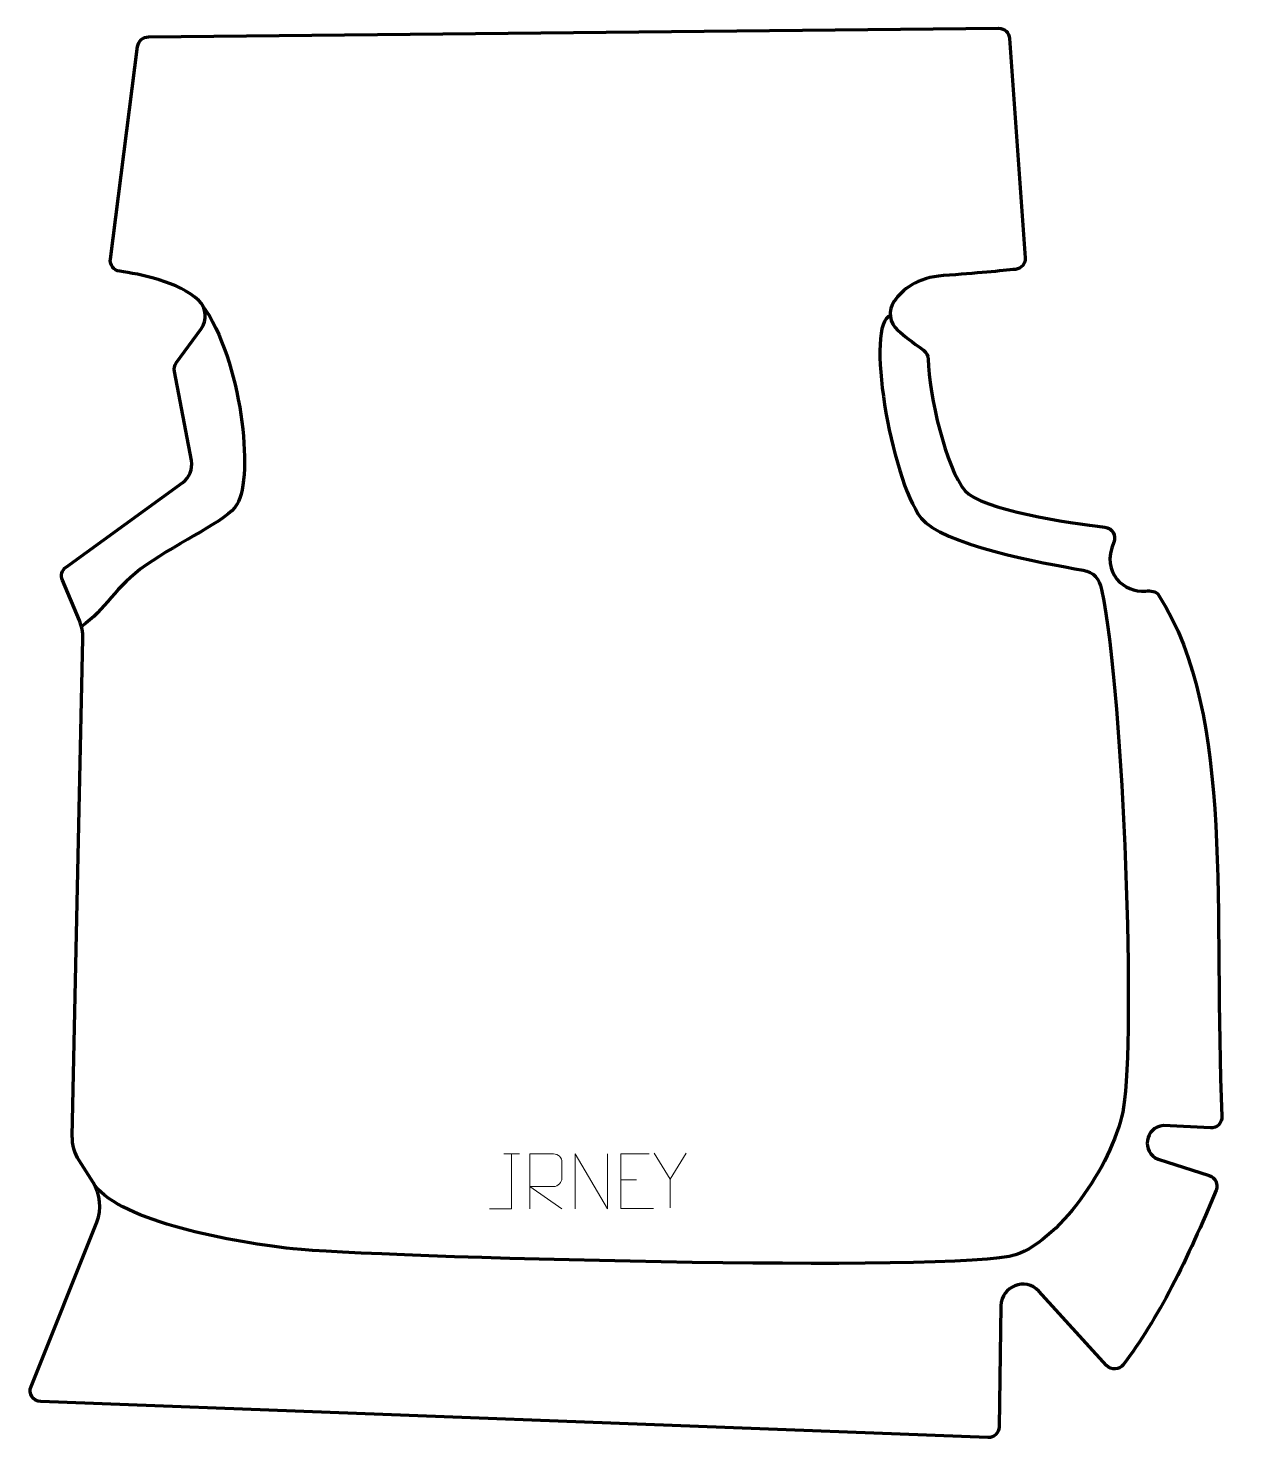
# Model space of a CAD drawing. Header units: millimetres. Extents: x -282 to 269, y -327 to 315.
import ezdxf

# ---------------------------------------------------------------- set-up
doc = ezdxf.new("R2010")
doc.units = ezdxf.units.MM
doc.header["$MEASUREMENT"] = 0
for name, color, linetype in [('layer 1', 7, 'Continuous'), ('layer 2', 7, 'Continuous'), ('layer 3', 7, 'Continuous')]:
    doc.layers.add(name, color=color, linetype=linetype)

msp = doc.modelspace()

# ---------------------------------------------------------------- linework, layer by layer
at = {"layer": 'layer 1', "color": 250, "lineweight": 9}
for points, knots in [([(-71.448, -222.864), (-71.448, -222.864), (-61.426, -222.864), (-61.426, -222.864), (-61.426, -222.864), (-61.426, -222.864), (-61.426, -197.9104), (-61.426, -197.9104)], [0, 0, 0, 0, 0.33333333, 0.33333333, 0.33333333, 0.33333333, 1, 1, 1, 1]), ([(-53.1509, -222.8603), (-53.1509, -222.8603), (-53.1509, -197.9068), (-53.1509, -197.9068), (-53.1509, -197.9068), (-49.5561, -197.9068), (-45.9606, -197.9068), (-42.3654, -197.9068), (-42.3654, -197.9068), (-40.0401, -197.9445), (-38.4828, -199.4345), (-38.4869, -201.8009), (-38.4869, -201.8009), (-38.4873, -203.8364), (-38.4873, -206.8958), (-38.4869, -208.9318), (-38.4869, -208.9318), (-38.4934, -210.8073), (-40.3057, -212.7491), (-42.3152, -212.7682), (-42.3152, -212.7682), (-42.3152, -212.7682), (-53.1509, -212.7682), (-53.1509, -212.7682), (-53.1509, -212.7682), (-53.1509, -212.7682), (-38.4962, -222.8603), (-38.4962, -222.8603)], [0, 0, 0, 0, 0.125, 0.125, 0.125, 0.125, 0.25, 0.25, 0.25, 0.25, 0.375, 0.375, 0.375, 0.375, 0.5, 0.5, 0.5, 0.5, 0.625, 0.625, 0.625, 0.625, 0.75, 0.75, 0.75, 0.75, 1, 1, 1, 1]), ([(-32.4425, -222.8603), (-32.4425, -222.8603), (-32.4425, -197.9068), (-32.4425, -197.9068), (-32.4425, -197.9068), (-32.4425, -197.9068), (-17.7877, -222.8603), (-17.7877, -222.8603), (-17.7877, -222.8603), (-17.7877, -222.8603), (-17.7877, -197.9068), (-17.7877, -197.9068)], [0, 0, 0, 0, 0.25, 0.25, 0.25, 0.25, 0.5, 0.5, 0.5, 0.5, 1, 1, 1, 1]), ([(1.2422, -197.814), (1.2422, -197.814), (-11.6317, -197.814), (-11.6317, -197.814), (-11.6317, -197.814), (-11.6317, -197.814), (-11.6317, -222.7676), (-11.6317, -222.7676), (-11.6317, -222.7676), (-11.6317, -222.7676), (3.2341, -222.7676), (3.2341, -222.7676)], [0, 0, 0, 0, 0.25, 0.25, 0.25, 0.25, 0.5, 0.5, 0.5, 0.5, 1, 1, 1, 1]), ([(18.1522, -197.4873), (18.1522, -197.4873), (10.8298, -209.386), (10.8298, -209.386), (10.8298, -209.386), (10.8298, -209.386), (10.8305, -222.4409), (10.8305, -222.4409)], [0, 0, 0, 0, 0.33333333, 0.33333333, 0.33333333, 0.33333333, 1, 1, 1, 1])]:
    msp.add_open_spline(points, degree=3, knots=knots, dxfattribs=at)
for points in [[(-65.0101, -197.9104), (-65.0101, -197.9104), (-57.8419, -197.9104), (-57.8419, -197.9104)], [(10.8298, -209.386), (10.8298, -209.386), (3.5089, -197.4873), (3.5089, -197.4873)], [(-11.6317, -209.6937), (-11.6317, -209.6937), (-4.4636, -209.6937), (-4.4636, -209.6937)]]:
    msp.add_open_spline(points, degree=3, dxfattribs=at)
at = {"layer": 'layer 2', "color": 12, "lineweight": 200}
msp.add_open_spline([(-275.9758, -310.7324), (-275.9758, -310.7324), (155.5632, -327.1509), (155.5632, -327.1509), (155.5632, -327.1509), (158.3685, -327.2576), (160.7117, -325.0373), (160.7524, -322.2339), (160.7524, -322.2339), (160.7524, -322.2339), (161.5512, -267.1103), (161.5512, -267.1103), (161.5512, -267.1103), (161.6811, -258.1278), (172.6934, -253.8719), (178.8457, -260.4263), (178.8457, -260.4263), (178.8457, -260.4263), (209.6634, -294.3006), (209.6634, -294.3006), (209.6634, -294.3006), (211.7735, -296.5489), (215.3908, -296.3702), (217.2769, -293.9308), (217.2769, -293.9308), (232.8873, -273.7406), (246.7661, -245.53), (259.6102, -214.3626), (259.6102, -214.3626), (260.723, -211.6618), (259.2827, -208.5864), (256.4988, -207.7032), (256.4988, -207.7032), (256.4988, -207.7032), (233.2596, -200.331), (233.2596, -200.331), (233.2596, -200.331), (225.3755, -197.1951), (227.1614, -185.5709), (235.6243, -184.9415), (235.6243, -184.9415), (235.6243, -184.9415), (257.0229, -186.0042), (257.0229, -186.0042), (257.0229, -186.0042), (259.9669, -186.1504), (262.3997, -183.7343), (262.2638, -180.7941), (262.2638, -180.7941), (257.978, -88.1815), (268.5743, 1.0205), (233.5641, 56.6603), (233.5641, 56.6603), (232.2654, 58.7241), (229.839, 58.7956), (227.4084, 58.6021), (227.4084, 58.6021), (217.7965, 57.8367), (206.9665, 66.6219), (212.9616, 80.8908), (212.9616, 80.8908), (214.2496, 83.956), (212.2, 87.3945), (208.8915, 87.7593), (208.8915, 87.7593), (192.8022, 89.534), (152.5037, 95.7664), (145.203, 104.2938), (145.203, 104.2938), (136.511, 114.4462), (128.7109, 148.0337), (128.4239, 164.3551), (128.4239, 164.3551), (128.396, 165.9406), (127.6244, 167.4199), (126.3361, 168.345), (126.3361, 168.345), (121.0272, 172.1596), (117.2519, 175.1678), (114.6167, 177.425), (114.6167, 177.425), (110.7027, 180.7778), (109.9579, 186.5514), (112.9303, 190.7614), (112.9303, 190.7614), (116.5125, 195.8353), (123.2132, 201.5833), (135.3798, 202.4189), (135.3798, 202.4189), (150.2888, 203.4427), (162.0192, 204.5879), (168.1924, 205.2382), (168.1924, 205.2382), (170.8685, 205.5205), (172.8366, 207.8733), (172.6453, 210.5573), (172.6453, 210.5573), (172.6453, 210.5573), (165.5222, 310.4755), (165.5222, 310.4755), (165.5222, 310.4755), (165.3341, 313.1123), (163.1264, 315.1476), (160.4828, 315.1206), (160.4828, 315.1206), (160.4828, 315.1206), (-226.937, 311.184), (-226.937, 311.184), (-226.937, 311.184), (-229.4336, 311.1586), (-231.5284, 309.296), (-231.8461, 306.8195), (-231.8461, 306.8195), (-231.8461, 306.8195), (-244.2605, 209.9459), (-244.2605, 209.9459), (-244.2605, 209.9459), (-244.608, 207.2365), (-242.712, 204.746), (-240.003, 204.3677), (-240.003, 204.3677), (-231.2014, 203.1386), (-212.8047, 199.627), (-203.9411, 190.9957), (-203.9411, 190.9957), (-200.4239, 187.5709), (-200.0432, 182.0417), (-202.9306, 178.0715), (-202.9306, 178.0715), (-202.9306, 178.0715), (-214.2083, 162.5668), (-214.2083, 162.5668), (-214.2083, 162.5668), (-215.0204, 161.4503), (-215.3346, 160.0481), (-215.0765, 158.6921), (-215.0765, 158.6921), (-215.0765, 158.6921), (-207.3612, 118.1073), (-207.3612, 118.1073), (-207.3612, 118.1073), (-206.6391, 114.3083), (-208.1758, 110.4336), (-211.305, 108.162), (-211.305, 108.162), (-211.305, 108.162), (-264.4739, 69.5674), (-264.4739, 69.5674), (-264.4739, 69.5674), (-266.3536, 68.203), (-267.0432, 65.7221), (-266.1367, 63.5839), (-266.1367, 63.5839), (-266.1367, 63.5839), (-258.3763, 45.2695), (-258.3763, 45.2695), (-258.3763, 45.2695), (-257.2767, 42.6759), (-256.7396, 39.8789), (-256.7995, 37.0622), (-256.7995, 37.0622), (-256.7995, 37.0622), (-261.615, -189.7482), (-261.615, -189.7482), (-261.615, -189.7482), (-261.699, -193.6927), (-260.6139, -197.5739), (-258.497, -200.9037), (-258.497, -200.9037), (-258.497, -200.9037), (-252.1778, -210.8419), (-252.1778, -210.8419), (-252.1778, -210.8419), (-248.7356, -216.2564), (-248.1061, -222.9961), (-250.4867, -228.9544), (-250.4867, -228.9544), (-250.4867, -228.9544), (-280.4299, -303.8917), (-280.4299, -303.8917), (-280.4299, -303.8917), (-281.7101, -307.0958), (-279.428, -310.601), (-275.9758, -310.7324)], degree=3, knots=[0, 0, 0, 0, 0.0212766, 0.0212766, 0.0212766, 0.0212766, 0.04255319, 0.04255319, 0.04255319, 0.04255319, 0.06382979, 0.06382979, 0.06382979, 0.06382979, 0.08510638, 0.08510638, 0.08510638, 0.08510638, 0.10638298, 0.10638298, 0.10638298, 0.10638298, 0.12765957, 0.12765957, 0.12765957, 0.12765957, 0.14893617, 0.14893617, 0.14893617, 0.14893617, 0.17021277, 0.17021277, 0.17021277, 0.17021277, 0.19148936, 0.19148936, 0.19148936, 0.19148936, 0.21276596, 0.21276596, 0.21276596, 0.21276596, 0.23404255, 0.23404255, 0.23404255, 0.23404255, 0.25531915, 0.25531915, 0.25531915, 0.25531915, 0.27659574, 0.27659574, 0.27659574, 0.27659574, 0.29787234, 0.29787234, 0.29787234, 0.29787234, 0.31914894, 0.31914894, 0.31914894, 0.31914894, 0.34042553, 0.34042553, 0.34042553, 0.34042553, 0.36170213, 0.36170213, 0.36170213, 0.36170213, 0.38297872, 0.38297872, 0.38297872, 0.38297872, 0.40425532, 0.40425532, 0.40425532, 0.40425532, 0.42553191, 0.42553191, 0.42553191, 0.42553191, 0.44680851, 0.44680851, 0.44680851, 0.44680851, 0.46808511, 0.46808511, 0.46808511, 0.46808511, 0.4893617, 0.4893617, 0.4893617, 0.4893617, 0.5106383, 0.5106383, 0.5106383, 0.5106383, 0.53191489, 0.53191489, 0.53191489, 0.53191489, 0.55319149, 0.55319149, 0.55319149, 0.55319149, 0.57446809, 0.57446809, 0.57446809, 0.57446809, 0.59574468, 0.59574468, 0.59574468, 0.59574468, 0.61702128, 0.61702128, 0.61702128, 0.61702128, 0.63829787, 0.63829787, 0.63829787, 0.63829787, 0.65957447, 0.65957447, 0.65957447, 0.65957447, 0.68085106, 0.68085106, 0.68085106, 0.68085106, 0.70212766, 0.70212766, 0.70212766, 0.70212766, 0.72340426, 0.72340426, 0.72340426, 0.72340426, 0.74468085, 0.74468085, 0.74468085, 0.74468085, 0.76595745, 0.76595745, 0.76595745, 0.76595745, 0.78723404, 0.78723404, 0.78723404, 0.78723404, 0.80851064, 0.80851064, 0.80851064, 0.80851064, 0.82978723, 0.82978723, 0.82978723, 0.82978723, 0.85106383, 0.85106383, 0.85106383, 0.85106383, 0.87234043, 0.87234043, 0.87234043, 0.87234043, 0.89361702, 0.89361702, 0.89361702, 0.89361702, 0.91489362, 0.91489362, 0.91489362, 0.91489362, 0.93617021, 0.93617021, 0.93617021, 0.93617021, 0.95744681, 0.95744681, 0.95744681, 0.95744681, 1, 1, 1, 1], dxfattribs=at)
at = {"layer": 'layer 3', "color": 142, "lineweight": 200}
for points, knots in [([(-202.3626, 188.9888), (-184.4798, 163.9321), (-178.6776, 111.3947), (-186.5727, 98.0297), (-186.5727, 98.0297), (-190.7635, 90.9356), (-212.335, 81.4525), (-228.1328, 70.378), (-228.1328, 70.378), (-242.0971, 60.5888), (-246.4618, 50.1472), (-257.4354, 42.5005)], [0, 0, 0, 0, 0.25, 0.25, 0.25, 0.25, 0.5, 0.5, 0.5, 0.5, 1, 1, 1, 1]), ([(111.1655, 184.017), (99.476, 180.9574), (111.1432, 110.3389), (125.1927, 91.8622), (125.1927, 91.8622), (134.111, 80.1334), (180.031, 71.3887), (199.0541, 68.1397), (199.0541, 68.1397), (203.8173, 67.3267), (206.4473, 64.1312), (207.4092, 59.3956), (207.4092, 59.3956), (218.055, 6.9903), (222.585, -145.1533), (217.45, -176.5848), (217.45, -176.5848), (213.5827, -200.2599), (189.8666, -236.3738), (168.231, -243.9019), (168.231, -243.9019), (143.7889, -252.4061), (-128.2423, -244.7829), (-160.9977, -241.1445), (-160.9977, -241.1445), (-193.7539, -237.5057), (-242.6444, -227.3949), (-252.1778, -210.8421)], [0, 0, 0, 0, 0.125, 0.125, 0.125, 0.125, 0.25, 0.25, 0.25, 0.25, 0.375, 0.375, 0.375, 0.375, 0.5, 0.5, 0.5, 0.5, 0.625, 0.625, 0.625, 0.625, 0.75, 0.75, 0.75, 0.75, 1, 1, 1, 1])]:
    msp.add_open_spline(points, degree=3, knots=knots, dxfattribs=at)

doc.saveas('drawing.dxf')
